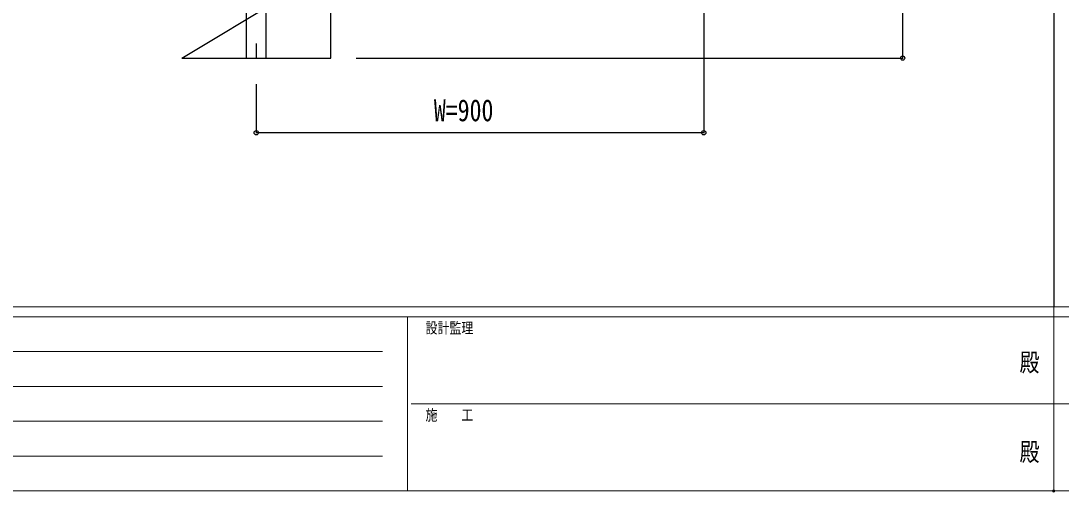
# Model space of a CAD drawing. Units: millimetres, scale not verified. Extents: x -4015 to 4015, y -2862 to 2860.
# Drawn here: x -2143 to -50, y -2862 to -1915 of the extents above; entities that cross this region are included whole.
import ezdxf
from ezdxf.enums import TextEntityAlignment as Align

# ---------------------------------------------------------------- set-up
doc = ezdxf.new("R2010")
doc.units = ezdxf.units.MM
doc.header["$LTSCALE"] = 10
doc.header["$PDMODE"] = 32
doc.header["$PDSIZE"] = 5
for name, color, linetype in [('0-2_YKK_12', 2, 'Continuous'), ('0-3_YKK_A1', 4, 'Continuous'), ('0-4_YKK_D', 6, 'Continuous')]:
    doc.layers.add(name, color=color, linetype=linetype)
doc.layers.add('0-5_YKK_ZWAK', color=92, linetype='Continuous', lineweight=18)
doc.styles.add('ＭＳ ゴシック', font='')
doc.styles.get('ＭＳ ゴシック').set_extended_font_data('MS Gothic')

msp = doc.modelspace()

# ---------------------------------------------------------------- linework, layer by layer
at = {"layer": '0-2_YKK_12'}
msp.add_line((-1669.17, -1960.24), (-1669.17, -1989.9), dxfattribs=at)
at = {"layer": '0-3_YKK_A1'}
for p, q in [((-65.28, 2810.1), (-65.28, -2489.9)), ((-1819.17, -1989.9), (-919.17, -1449.9)), ((-1519.17, -1989.9), (-1519.17, -1809.9)), ((-1689.42, -1848.77), (-1689.42, -1989.9)), ((-1648.92, -1989.9), (-1648.92, -1848.77)), ((-1819.17, -1989.9), (-1519.17, -1989.9))]:
    msp.add_line(p, q, dxfattribs=at)
at = {"layer": '0-4_YKK_D'}
for p, q in [((-369.17, -1449.9), (-369.17, -1989.9)), ((-769.17, -1501.9), (-769.17, -2140.9)), ((-1468.17, -1989.9), (-368.17, -1989.9)), ((-1669.17, -2041.9), (-1669.17, -2140.9)), ((-769.17, -2139.9), (-1669.17, -2139.9))]:
    msp.add_line(p, q, dxfattribs=at)
for centre in [(-369.17, -1989.9), (-1669.17, -2139.9), (-769.17, -2139.9)]:
    msp.add_circle(centre, 4.25, dxfattribs=at)
at = {"layer": '0-5_YKK_ZWAK', "color": 7}
for p, q in [((3834.72, -2489.9), (-3965.28, -2489.9)), ((-65.28, -2489.9), (-65.28, -2859.9)), ((-1365.28, -2509.9), (-3965.28, -2509.9)), ((-1365.28, -2509.9), (-1365.28, -2859.9)), ((-65.28, -2509.9), (-1365.28, -2509.9)), ((1234.72, -2509.9), (-65.28, -2509.9)), ((-3965.28, -2859.9), (-1365.28, -2859.9)), ((-1365.28, -2859.9), (-65.28, -2859.9)), ((-65.28, -2859.9), (1234.72, -2859.9))]:
    msp.add_line(p, q, dxfattribs=at)
at = {"layer": '0-5_YKK_ZWAK'}
for p, q in [((-3922.78, -2579.9), (-1415.28, -2579.9)), ((-3922.78, -2649.9), (-1415.28, -2649.9)), ((-1357.78, -2684.9), (-65.28, -2684.9)), ((-65.28, -2684.9), (1234.72, -2684.9)), ((-3922.78, -2719.9), (-1415.28, -2719.9)), ((-3922.78, -2789.9), (-1415.28, -2789.9))]:
    msp.add_line(p, q, dxfattribs=at)
at = {"layer": '0-5_YKK_ZWAK', "color": 7}
msp.add_point((-65.28, -2859.9), dxfattribs=at)

# ---------------------------------------------------------------- texts
at = {"layer": '0-4_YKK_D', "style": 'ＭＳ ゴシック', "width": 0.8}
msp.add_text('W=900', height=43.99, dxfattribs=at).set_placement((-1311.97, -2129.9), align=Align.BOTTOM_LEFT)
at = {"layer": '0-5_YKK_ZWAK', "color": 7, "style": 'ＭＳ ゴシック', "width": 0.8}
for s, height, p in [('設計監理', 21.99, (-1328.61, -2549.9)), ('殿', 36.66, (-133.97, -2630.73)), ('施\u3000\u3000工', 21.99, (-1328.61, -2724.9)), ('殿', 36.66, (-133.97, -2810.73))]:
    msp.add_text(s, height=height, dxfattribs=at).set_placement(p, align=Align.BOTTOM_LEFT)

doc.saveas('drawing.dxf')
